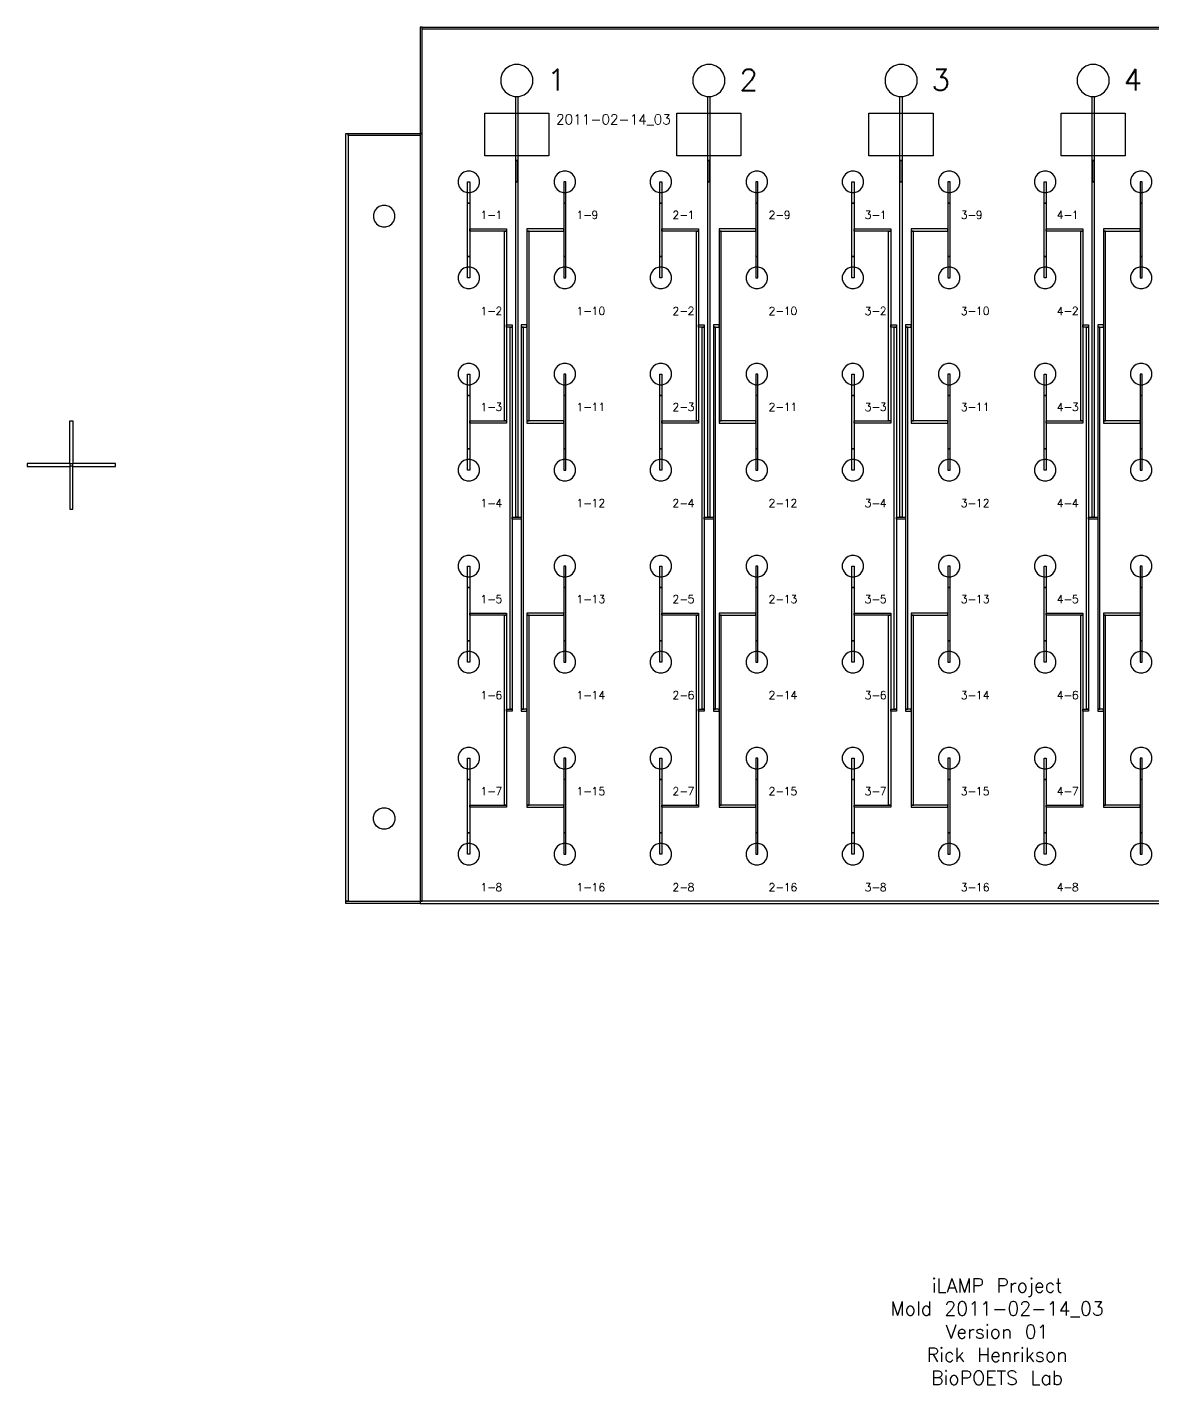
# Model space of a CAD drawing. Extents: x -305705 to -214839, y 144635 to 208244.
# Drawn here: x -305705 to -252976, y 144635 to 208244 of the extents above; entities that cross this region are included whole.
import ezdxf

# ---------------------------------------------------------------- set-up
doc = ezdxf.new("R2010")
doc.units = 13
doc.header["$MEASUREMENT"] = 0
doc.layers.add('100 um', color=5, linetype='Continuous')
doc.layers.add('300 um', color=1, linetype='Continuous')
doc.styles.get("Standard").update_dxf_attribs({"font": 'txt.shx'})

msp = doc.modelspace()

# ---------------------------------------------------------------- linework, layer by layer
at = {"layer": '100 um'}
for points in [[(-287197, 208244), (-287297, 208244), (-287297, 203269), (-287197, 203269)], [(-287197, 208244), (-233347, 208244), (-233347, 208144), (-287197, 208144)], [(-283522, 205626), (-283449, 205400), (-283309, 205207), (-283117, 205068), (-282891, 204994), (-282653, 204994), (-282427, 205068), (-282235, 205207), (-282095, 205400), (-282022, 205626), (-282022, 205863), (-282095, 206089), (-282235, 206281), (-282427, 206421), (-282653, 206494), (-282891, 206494), (-283117, 206421), (-283309, 206281), (-283449, 206089), (-283522, 205863)], [(-274522, 205626), (-274449, 205400), (-274309, 205207), (-274117, 205068), (-273891, 204994), (-273653, 204994), (-273427, 205068), (-273235, 205207), (-273095, 205400), (-273022, 205626), (-273022, 205863), (-273095, 206089), (-273235, 206281), (-273427, 206421), (-273653, 206494), (-273891, 206494), (-274117, 206421), (-274309, 206281), (-274449, 206089), (-274522, 205863)], [(-265522, 205626), (-265449, 205400), (-265309, 205207), (-265117, 205068), (-264891, 204994), (-264653, 204994), (-264427, 205068), (-264235, 205207), (-264095, 205400), (-264022, 205626), (-264022, 205863), (-264095, 206089), (-264235, 206281), (-264427, 206421), (-264653, 206494), (-264891, 206494), (-265117, 206421), (-265309, 206281), (-265449, 206089), (-265522, 205863)], [(-256522, 205626), (-256449, 205400), (-256309, 205207), (-256117, 205068), (-255891, 204994), (-255653, 204994), (-255427, 205068), (-255235, 205207), (-255095, 205400), (-255022, 205626), (-255022, 205863), (-255095, 206089), (-255235, 206281), (-255427, 206421), (-255653, 206494), (-255891, 206494), (-256117, 206421), (-256309, 206281), (-256449, 206089), (-256522, 205863)], [(-282822, 204994), (-282722, 204994), (-282722, 201994), (-282822, 201994)], [(-273822, 204994), (-273722, 204994), (-273722, 201994), (-273822, 201994)], [(-264822, 204994), (-264722, 204994), (-264722, 201994), (-264822, 201994)], [(-255822, 204994), (-255722, 204994), (-255722, 201994), (-255822, 201994)], [(-290672, 167294), (-290772, 167294), (-290772, 203269), (-290672, 203269)], [(-290672, 203269), (-287297, 203269), (-287297, 203169), (-290672, 203169)], [(-287297, 167294), (-287197, 167294), (-287197, 203269), (-287297, 203269)], [(-282822, 201994), (-282722, 201994), (-282722, 200994), (-282822, 200994)], [(-282722, 201994), (-282822, 201994), (-282822, 200994), (-282722, 200994)], [(-273822, 201994), (-273722, 201994), (-273722, 200994), (-273822, 200994)], [(-273722, 201994), (-273822, 201994), (-273822, 200994), (-273722, 200994)], [(-264822, 201994), (-264722, 201994), (-264722, 200994), (-264822, 200994)], [(-264722, 201994), (-264822, 201994), (-264822, 200994), (-264722, 200994)], [(-255822, 201994), (-255722, 201994), (-255722, 200994), (-255822, 200994)], [(-255722, 201994), (-255822, 201994), (-255822, 200994), (-255722, 200994)], [(-285072, 199994), (-285072, 200994), (-284972, 200994), (-284972, 199994)], [(-282822, 200994), (-282722, 200994), (-282722, 185294), (-282822, 185294)], [(-280472, 199994), (-280472, 200994), (-280572, 200994), (-280572, 199994)], [(-276072, 199994), (-276072, 200994), (-275972, 200994), (-275972, 199994)], [(-273822, 200994), (-273722, 200994), (-273722, 185294), (-273822, 185294)], [(-271472, 199994), (-271472, 200994), (-271572, 200994), (-271572, 199994)], [(-267072, 199994), (-267072, 200994), (-266972, 200994), (-266972, 199994)], [(-264822, 200994), (-264722, 200994), (-264722, 185294), (-264822, 185294)], [(-262472, 199994), (-262472, 200994), (-262572, 200994), (-262572, 199994)], [(-258072, 199994), (-258072, 200994), (-257972, 200994), (-257972, 199994)], [(-255822, 200994), (-255722, 200994), (-255722, 185294), (-255822, 185294)], [(-253472, 199994), (-253472, 200994), (-253572, 200994), (-253572, 199994)], [(-285072, 199994), (-284972, 199994), (-284972, 197494), (-285072, 197494)], [(-280472, 199994), (-280572, 199994), (-280572, 197494), (-280472, 197494)], [(-276072, 199994), (-275972, 199994), (-275972, 197494), (-276072, 197494)], [(-271472, 199994), (-271572, 199994), (-271572, 197494), (-271472, 197494)], [(-267072, 199994), (-266972, 199994), (-266972, 197494), (-267072, 197494)], [(-262472, 199994), (-262572, 199994), (-262572, 197494), (-262472, 197494)], [(-258072, 199994), (-257972, 199994), (-257972, 197494), (-258072, 197494)], [(-253472, 199994), (-253572, 199994), (-253572, 197494), (-253472, 197494)], [(-284972, 198794), (-283252, 198794), (-283252, 198694), (-284972, 198694)], [(-283352, 198694), (-283252, 198694), (-283252, 189794), (-283352, 189794)], [(-280572, 198794), (-282292, 198794), (-282292, 198694), (-280572, 198694)], [(-282192, 198694), (-282292, 198694), (-282292, 189794), (-282192, 189794)], [(-275972, 198794), (-274252, 198794), (-274252, 198694), (-275972, 198694)], [(-274352, 198694), (-274252, 198694), (-274252, 189794), (-274352, 189794)], [(-271572, 198794), (-273292, 198794), (-273292, 198694), (-271572, 198694)], [(-273192, 198694), (-273292, 198694), (-273292, 189794), (-273192, 189794)], [(-266972, 198794), (-265252, 198794), (-265252, 198694), (-266972, 198694)], [(-265352, 198694), (-265252, 198694), (-265252, 189794), (-265352, 189794)], [(-262572, 198794), (-264292, 198794), (-264292, 198694), (-262572, 198694)], [(-264192, 198694), (-264292, 198694), (-264292, 189794), (-264192, 189794)], [(-257972, 198794), (-256252, 198794), (-256252, 198694), (-257972, 198694)], [(-256352, 198694), (-256252, 198694), (-256252, 189794), (-256352, 189794)], [(-253572, 198794), (-255292, 198794), (-255292, 198694), (-253572, 198694)], [(-255192, 198694), (-255292, 198694), (-255292, 189794), (-255192, 189794)], [(-284972, 197494), (-284972, 196494), (-285072, 196494), (-285072, 197494)], [(-280572, 197494), (-280572, 196494), (-280472, 196494), (-280472, 197494)], [(-275972, 197494), (-275972, 196494), (-276072, 196494), (-276072, 197494)], [(-271572, 197494), (-271572, 196494), (-271472, 196494), (-271472, 197494)], [(-266972, 197494), (-266972, 196494), (-267072, 196494), (-267072, 197494)], [(-262572, 197494), (-262572, 196494), (-262472, 196494), (-262472, 197494)], [(-257972, 197494), (-257972, 196494), (-258072, 196494), (-258072, 197494)], [(-253572, 197494), (-253572, 196494), (-253472, 196494), (-253472, 197494)], [(-283252, 194294), (-282987, 194294), (-282987, 194194), (-283252, 194194)], [(-283087, 194194), (-282987, 194194), (-282987, 176294), (-283087, 176294)], [(-282292, 194294), (-282557, 194294), (-282557, 194194), (-282292, 194194)], [(-282457, 194194), (-282557, 194194), (-282557, 176294), (-282457, 176294)], [(-274252, 194294), (-273987, 194294), (-273987, 194194), (-274252, 194194)], [(-274087, 194194), (-273987, 194194), (-273987, 176294), (-274087, 176294)], [(-273292, 194294), (-273557, 194294), (-273557, 194194), (-273292, 194194)], [(-273457, 194194), (-273557, 194194), (-273557, 176294), (-273457, 176294)], [(-265252, 194294), (-264987, 194294), (-264987, 194194), (-265252, 194194)], [(-265087, 194194), (-264987, 194194), (-264987, 176294), (-265087, 176294)], [(-264292, 194294), (-264557, 194294), (-264557, 194194), (-264292, 194194)], [(-264457, 194194), (-264557, 194194), (-264557, 176294), (-264457, 176294)], [(-256252, 194294), (-255987, 194294), (-255987, 194194), (-256252, 194194)], [(-256087, 194194), (-255987, 194194), (-255987, 176294), (-256087, 176294)], [(-255292, 194294), (-255557, 194294), (-255557, 194194), (-255292, 194194)], [(-255457, 194194), (-255557, 194194), (-255557, 176294), (-255457, 176294)], [(-285072, 190994), (-285072, 191994), (-284972, 191994), (-284972, 190994)], [(-280472, 190994), (-280472, 191994), (-280572, 191994), (-280572, 190994)], [(-276072, 190994), (-276072, 191994), (-275972, 191994), (-275972, 190994)], [(-271472, 190994), (-271472, 191994), (-271572, 191994), (-271572, 190994)], [(-267072, 190994), (-267072, 191994), (-266972, 191994), (-266972, 190994)], [(-262472, 190994), (-262472, 191994), (-262572, 191994), (-262572, 190994)], [(-258072, 190994), (-258072, 191994), (-257972, 191994), (-257972, 190994)], [(-253472, 190994), (-253472, 191994), (-253572, 191994), (-253572, 190994)], [(-285072, 190994), (-284972, 190994), (-284972, 188494), (-285072, 188494)], [(-280472, 190994), (-280572, 190994), (-280572, 188494), (-280472, 188494)], [(-276072, 190994), (-275972, 190994), (-275972, 188494), (-276072, 188494)], [(-271472, 190994), (-271572, 190994), (-271572, 188494), (-271472, 188494)], [(-267072, 190994), (-266972, 190994), (-266972, 188494), (-267072, 188494)], [(-262472, 190994), (-262572, 190994), (-262572, 188494), (-262472, 188494)], [(-258072, 190994), (-257972, 190994), (-257972, 188494), (-258072, 188494)], [(-253472, 190994), (-253572, 190994), (-253572, 188494), (-253472, 188494)], [(-303705, 189798), (-303565, 189798), (-303565, 187778), (-303705, 187778)], [(-284972, 189794), (-283252, 189794), (-283252, 189694), (-284972, 189694)], [(-280572, 189794), (-282292, 189794), (-282292, 189694), (-280572, 189694)], [(-275972, 189794), (-274252, 189794), (-274252, 189694), (-275972, 189694)], [(-271572, 189794), (-273292, 189794), (-273292, 189694), (-271572, 189694)], [(-266972, 189794), (-265252, 189794), (-265252, 189694), (-266972, 189694)], [(-262572, 189794), (-264292, 189794), (-264292, 189694), (-262572, 189694)], [(-257972, 189794), (-256252, 189794), (-256252, 189694), (-257972, 189694)], [(-253572, 189794), (-255292, 189794), (-255292, 189694), (-253572, 189694)], [(-284972, 188494), (-284972, 187494), (-285072, 187494), (-285072, 188494)], [(-280572, 188494), (-280572, 187494), (-280472, 187494), (-280472, 188494)], [(-275972, 188494), (-275972, 187494), (-276072, 187494), (-276072, 188494)], [(-271572, 188494), (-271572, 187494), (-271472, 187494), (-271472, 188494)], [(-266972, 188494), (-266972, 187494), (-267072, 187494), (-267072, 188494)], [(-262572, 188494), (-262572, 187494), (-262472, 187494), (-262472, 188494)], [(-257972, 188494), (-257972, 187494), (-258072, 187494), (-258072, 188494)], [(-253572, 188494), (-253572, 187494), (-253472, 187494), (-253472, 188494)], [(-303685, 187798), (-305705, 187798), (-305705, 187658), (-303685, 187658)], [(-303705, 185658), (-303565, 185658), (-303565, 187678), (-303705, 187678)], [(-301565, 187798), (-303585, 187798), (-303585, 187658), (-301565, 187658)], [(-282987, 185294), (-282557, 185294), (-282557, 185194), (-282987, 185194)], [(-273987, 185294), (-273557, 185294), (-273557, 185194), (-273987, 185194)], [(-264987, 185294), (-264557, 185294), (-264557, 185194), (-264987, 185194)], [(-255987, 185294), (-255557, 185294), (-255557, 185194), (-255987, 185194)], [(-285072, 181994), (-285072, 182994), (-284972, 182994), (-284972, 181994)], [(-280472, 181994), (-280472, 182994), (-280572, 182994), (-280572, 181994)], [(-276072, 181994), (-276072, 182994), (-275972, 182994), (-275972, 181994)], [(-271472, 181994), (-271472, 182994), (-271572, 182994), (-271572, 181994)], [(-267072, 181994), (-267072, 182994), (-266972, 182994), (-266972, 181994)], [(-262472, 181994), (-262472, 182994), (-262572, 182994), (-262572, 181994)], [(-258072, 181994), (-258072, 182994), (-257972, 182994), (-257972, 181994)], [(-253472, 181994), (-253472, 182994), (-253572, 182994), (-253572, 181994)], [(-285072, 181994), (-284972, 181994), (-284972, 179494), (-285072, 179494)], [(-280472, 181994), (-280572, 181994), (-280572, 179494), (-280472, 179494)], [(-276072, 181994), (-275972, 181994), (-275972, 179494), (-276072, 179494)], [(-271472, 181994), (-271572, 181994), (-271572, 179494), (-271472, 179494)], [(-267072, 181994), (-266972, 181994), (-266972, 179494), (-267072, 179494)], [(-262472, 181994), (-262572, 181994), (-262572, 179494), (-262472, 179494)], [(-258072, 181994), (-257972, 181994), (-257972, 179494), (-258072, 179494)], [(-253472, 181994), (-253572, 181994), (-253572, 179494), (-253472, 179494)], [(-284972, 180794), (-283252, 180794), (-283252, 180694), (-284972, 180694)], [(-283352, 180694), (-283252, 180694), (-283252, 171794), (-283352, 171794)], [(-280572, 180794), (-282292, 180794), (-282292, 180694), (-280572, 180694)], [(-282192, 180694), (-282292, 180694), (-282292, 171794), (-282192, 171794)], [(-275972, 180794), (-274252, 180794), (-274252, 180694), (-275972, 180694)], [(-274352, 180694), (-274252, 180694), (-274252, 171794), (-274352, 171794)], [(-271572, 180794), (-273292, 180794), (-273292, 180694), (-271572, 180694)], [(-273192, 180694), (-273292, 180694), (-273292, 171794), (-273192, 171794)], [(-266972, 180794), (-265252, 180794), (-265252, 180694), (-266972, 180694)], [(-265352, 180694), (-265252, 180694), (-265252, 171794), (-265352, 171794)], [(-262572, 180794), (-264292, 180794), (-264292, 180694), (-262572, 180694)], [(-264192, 180694), (-264292, 180694), (-264292, 171794), (-264192, 171794)], [(-257972, 180794), (-256252, 180794), (-256252, 180694), (-257972, 180694)], [(-256352, 180694), (-256252, 180694), (-256252, 171794), (-256352, 171794)], [(-253572, 180794), (-255292, 180794), (-255292, 180694), (-253572, 180694)], [(-255192, 180694), (-255292, 180694), (-255292, 171794), (-255192, 171794)], [(-284972, 179494), (-284972, 178494), (-285072, 178494), (-285072, 179494)], [(-280572, 179494), (-280572, 178494), (-280472, 178494), (-280472, 179494)], [(-275972, 179494), (-275972, 178494), (-276072, 178494), (-276072, 179494)], [(-271572, 179494), (-271572, 178494), (-271472, 178494), (-271472, 179494)], [(-266972, 179494), (-266972, 178494), (-267072, 178494), (-267072, 179494)], [(-262572, 179494), (-262572, 178494), (-262472, 178494), (-262472, 179494)], [(-257972, 179494), (-257972, 178494), (-258072, 178494), (-258072, 179494)], [(-253572, 179494), (-253572, 178494), (-253472, 178494), (-253472, 179494)], [(-283252, 176294), (-282987, 176294), (-282987, 176194), (-283252, 176194)], [(-282292, 176294), (-282557, 176294), (-282557, 176194), (-282292, 176194)], [(-274252, 176294), (-273987, 176294), (-273987, 176194), (-274252, 176194)], [(-273292, 176294), (-273557, 176294), (-273557, 176194), (-273292, 176194)], [(-265252, 176294), (-264987, 176294), (-264987, 176194), (-265252, 176194)], [(-264292, 176294), (-264557, 176294), (-264557, 176194), (-264292, 176194)], [(-256252, 176294), (-255987, 176294), (-255987, 176194), (-256252, 176194)], [(-255292, 176294), (-255557, 176294), (-255557, 176194), (-255292, 176194)], [(-285072, 172994), (-285072, 173994), (-284972, 173994), (-284972, 172994)], [(-280472, 172994), (-280472, 173994), (-280572, 173994), (-280572, 172994)], [(-276072, 172994), (-276072, 173994), (-275972, 173994), (-275972, 172994)], [(-271472, 172994), (-271472, 173994), (-271572, 173994), (-271572, 172994)], [(-267072, 172994), (-267072, 173994), (-266972, 173994), (-266972, 172994)], [(-262472, 172994), (-262472, 173994), (-262572, 173994), (-262572, 172994)], [(-258072, 172994), (-258072, 173994), (-257972, 173994), (-257972, 172994)], [(-253472, 172994), (-253472, 173994), (-253572, 173994), (-253572, 172994)], [(-285072, 172994), (-284972, 172994), (-284972, 170494), (-285072, 170494)], [(-280472, 172994), (-280572, 172994), (-280572, 170494), (-280472, 170494)], [(-276072, 172994), (-275972, 172994), (-275972, 170494), (-276072, 170494)], [(-271472, 172994), (-271572, 172994), (-271572, 170494), (-271472, 170494)], [(-267072, 172994), (-266972, 172994), (-266972, 170494), (-267072, 170494)], [(-262472, 172994), (-262572, 172994), (-262572, 170494), (-262472, 170494)], [(-258072, 172994), (-257972, 172994), (-257972, 170494), (-258072, 170494)], [(-253472, 172994), (-253572, 172994), (-253572, 170494), (-253472, 170494)], [(-284972, 171794), (-283252, 171794), (-283252, 171694), (-284972, 171694)], [(-280572, 171794), (-282292, 171794), (-282292, 171694), (-280572, 171694)], [(-275972, 171794), (-274252, 171794), (-274252, 171694), (-275972, 171694)], [(-271572, 171794), (-273292, 171794), (-273292, 171694), (-271572, 171694)], [(-266972, 171794), (-265252, 171794), (-265252, 171694), (-266972, 171694)], [(-262572, 171794), (-264292, 171794), (-264292, 171694), (-262572, 171694)], [(-257972, 171794), (-256252, 171794), (-256252, 171694), (-257972, 171694)], [(-253572, 171794), (-255292, 171794), (-255292, 171694), (-253572, 171694)], [(-284972, 170494), (-284972, 169494), (-285072, 169494), (-285072, 170494)], [(-280572, 170494), (-280572, 169494), (-280472, 169494), (-280472, 170494)], [(-275972, 170494), (-275972, 169494), (-276072, 169494), (-276072, 170494)], [(-271572, 170494), (-271572, 169494), (-271472, 169494), (-271472, 170494)], [(-266972, 170494), (-266972, 169494), (-267072, 169494), (-267072, 170494)], [(-262572, 170494), (-262572, 169494), (-262472, 169494), (-262472, 170494)], [(-257972, 170494), (-257972, 169494), (-258072, 169494), (-258072, 170494)], [(-253572, 170494), (-253572, 169494), (-253472, 169494), (-253472, 170494)], [(-290772, 167294), (-287297, 167294), (-287297, 167194), (-290772, 167194)], [(-287297, 167194), (-233247, 167194), (-233247, 167294), (-287297, 167294)]]:
    msp.add_lwpolyline(points, close=True, dxfattribs=at)
at = {"layer": '300 um'}
for points in [[(-284272, 204219), (-281272, 204219), (-281272, 202219), (-284272, 202219)], [(-275272, 204219), (-272272, 204219), (-272272, 202219), (-275272, 202219)], [(-266272, 204219), (-263272, 204219), (-263272, 202219), (-266272, 202219)], [(-257272, 204219), (-254272, 204219), (-254272, 202219), (-257272, 202219)], [(-285101, 201494), (-285252, 201445), (-285380, 201352), (-285473, 201224), (-285522, 201074), (-285522, 200915), (-285473, 200765), (-285380, 200636), (-285252, 200543), (-285101, 200494), (-284943, 200494), (-284792, 200543), (-284664, 200636), (-284571, 200765), (-284522, 200915), (-284522, 201074), (-284571, 201224), (-284664, 201352), (-284792, 201445), (-284943, 201494)], [(-280601, 201494), (-280752, 201445), (-280880, 201352), (-280973, 201224), (-281022, 201074), (-281022, 200915), (-280973, 200765), (-280880, 200636), (-280752, 200543), (-280601, 200494), (-280443, 200494), (-280292, 200543), (-280164, 200636), (-280071, 200765), (-280022, 200915), (-280022, 201074), (-280071, 201224), (-280164, 201352), (-280292, 201445), (-280443, 201494)], [(-276101, 201494), (-276252, 201445), (-276380, 201352), (-276473, 201224), (-276522, 201074), (-276522, 200915), (-276473, 200765), (-276380, 200636), (-276252, 200543), (-276101, 200494), (-275943, 200494), (-275792, 200543), (-275664, 200636), (-275571, 200765), (-275522, 200915), (-275522, 201074), (-275571, 201224), (-275664, 201352), (-275792, 201445), (-275943, 201494)], [(-271601, 201494), (-271752, 201445), (-271880, 201352), (-271973, 201224), (-272022, 201074), (-272022, 200915), (-271973, 200765), (-271880, 200636), (-271752, 200543), (-271601, 200494), (-271443, 200494), (-271292, 200543), (-271164, 200636), (-271071, 200765), (-271022, 200915), (-271022, 201074), (-271071, 201224), (-271164, 201352), (-271292, 201445), (-271443, 201494)], [(-267101, 201494), (-267252, 201445), (-267380, 201352), (-267473, 201224), (-267522, 201074), (-267522, 200915), (-267473, 200765), (-267380, 200636), (-267252, 200543), (-267101, 200494), (-266943, 200494), (-266792, 200543), (-266664, 200636), (-266571, 200765), (-266522, 200915), (-266522, 201074), (-266571, 201224), (-266664, 201352), (-266792, 201445), (-266943, 201494)], [(-262601, 201494), (-262752, 201445), (-262880, 201352), (-262973, 201224), (-263022, 201074), (-263022, 200915), (-262973, 200765), (-262880, 200636), (-262752, 200543), (-262601, 200494), (-262443, 200494), (-262292, 200543), (-262164, 200636), (-262071, 200765), (-262022, 200915), (-262022, 201074), (-262071, 201224), (-262164, 201352), (-262292, 201445), (-262443, 201494)], [(-258101, 201494), (-258252, 201445), (-258380, 201352), (-258473, 201224), (-258522, 201074), (-258522, 200915), (-258473, 200765), (-258380, 200636), (-258252, 200543), (-258101, 200494), (-257943, 200494), (-257792, 200543), (-257664, 200636), (-257571, 200765), (-257522, 200915), (-257522, 201074), (-257571, 201224), (-257664, 201352), (-257792, 201445), (-257943, 201494)], [(-253601, 201494), (-253752, 201445), (-253880, 201352), (-253973, 201224), (-254022, 201074), (-254022, 200915), (-253973, 200765), (-253880, 200636), (-253752, 200543), (-253601, 200494), (-253443, 200494), (-253292, 200543), (-253164, 200636), (-253071, 200765), (-253022, 200915), (-253022, 201074), (-253071, 201224), (-253164, 201352), (-253292, 201445), (-253443, 201494)], [(-288905, 198890), (-288755, 198939), (-288627, 199032), (-288533, 199160), (-288485, 199311), (-288485, 199469), (-288533, 199620), (-288627, 199748), (-288755, 199841), (-288905, 199890), (-289064, 199890), (-289214, 199841), (-289342, 199748), (-289436, 199620), (-289485, 199469), (-289485, 199311), (-289436, 199160), (-289342, 199032), (-289214, 198939), (-289064, 198890)], [(-285101, 196994), (-285252, 196945), (-285380, 196852), (-285473, 196724), (-285522, 196574), (-285522, 196415), (-285473, 196265), (-285380, 196136), (-285252, 196043), (-285101, 195994), (-284943, 195994), (-284792, 196043), (-284664, 196136), (-284571, 196265), (-284522, 196415), (-284522, 196574), (-284571, 196724), (-284664, 196852), (-284792, 196945), (-284943, 196994)], [(-280601, 196994), (-280752, 196945), (-280880, 196852), (-280973, 196724), (-281022, 196574), (-281022, 196415), (-280973, 196265), (-280880, 196136), (-280752, 196043), (-280601, 195994), (-280443, 195994), (-280292, 196043), (-280164, 196136), (-280071, 196265), (-280022, 196415), (-280022, 196574), (-280071, 196724), (-280164, 196852), (-280292, 196945), (-280443, 196994)], [(-276101, 196994), (-276252, 196945), (-276380, 196852), (-276473, 196724), (-276522, 196574), (-276522, 196415), (-276473, 196265), (-276380, 196136), (-276252, 196043), (-276101, 195994), (-275943, 195994), (-275792, 196043), (-275664, 196136), (-275571, 196265), (-275522, 196415), (-275522, 196574), (-275571, 196724), (-275664, 196852), (-275792, 196945), (-275943, 196994)], [(-271601, 196994), (-271752, 196945), (-271880, 196852), (-271973, 196724), (-272022, 196574), (-272022, 196415), (-271973, 196265), (-271880, 196136), (-271752, 196043), (-271601, 195994), (-271443, 195994), (-271292, 196043), (-271164, 196136), (-271071, 196265), (-271022, 196415), (-271022, 196574), (-271071, 196724), (-271164, 196852), (-271292, 196945), (-271443, 196994)], [(-267101, 196994), (-267252, 196945), (-267380, 196852), (-267473, 196724), (-267522, 196574), (-267522, 196415), (-267473, 196265), (-267380, 196136), (-267252, 196043), (-267101, 195994), (-266943, 195994), (-266792, 196043), (-266664, 196136), (-266571, 196265), (-266522, 196415), (-266522, 196574), (-266571, 196724), (-266664, 196852), (-266792, 196945), (-266943, 196994)], [(-262601, 196994), (-262752, 196945), (-262880, 196852), (-262973, 196724), (-263022, 196574), (-263022, 196415), (-262973, 196265), (-262880, 196136), (-262752, 196043), (-262601, 195994), (-262443, 195994), (-262292, 196043), (-262164, 196136), (-262071, 196265), (-262022, 196415), (-262022, 196574), (-262071, 196724), (-262164, 196852), (-262292, 196945), (-262443, 196994)], [(-258101, 196994), (-258252, 196945), (-258380, 196852), (-258473, 196724), (-258522, 196574), (-258522, 196415), (-258473, 196265), (-258380, 196136), (-258252, 196043), (-258101, 195994), (-257943, 195994), (-257792, 196043), (-257664, 196136), (-257571, 196265), (-257522, 196415), (-257522, 196574), (-257571, 196724), (-257664, 196852), (-257792, 196945), (-257943, 196994)], [(-253601, 196994), (-253752, 196945), (-253880, 196852), (-253973, 196724), (-254022, 196574), (-254022, 196415), (-253973, 196265), (-253880, 196136), (-253752, 196043), (-253601, 195994), (-253443, 195994), (-253292, 196043), (-253164, 196136), (-253071, 196265), (-253022, 196415), (-253022, 196574), (-253071, 196724), (-253164, 196852), (-253292, 196945), (-253443, 196994)], [(-285101, 192494), (-285252, 192445), (-285380, 192352), (-285473, 192224), (-285522, 192074), (-285522, 191915), (-285473, 191765), (-285380, 191636), (-285252, 191543), (-285101, 191494), (-284943, 191494), (-284792, 191543), (-284664, 191636), (-284571, 191765), (-284522, 191915), (-284522, 192074), (-284571, 192224), (-284664, 192352), (-284792, 192445), (-284943, 192494)], [(-280601, 192494), (-280752, 192445), (-280880, 192352), (-280973, 192224), (-281022, 192074), (-281022, 191915), (-280973, 191765), (-280880, 191636), (-280752, 191543), (-280601, 191494), (-280443, 191494), (-280292, 191543), (-280164, 191636), (-280071, 191765), (-280022, 191915), (-280022, 192074), (-280071, 192224), (-280164, 192352), (-280292, 192445), (-280443, 192494)], [(-276101, 192494), (-276252, 192445), (-276380, 192352), (-276473, 192224), (-276522, 192074), (-276522, 191915), (-276473, 191765), (-276380, 191636), (-276252, 191543), (-276101, 191494), (-275943, 191494), (-275792, 191543), (-275664, 191636), (-275571, 191765), (-275522, 191915), (-275522, 192074), (-275571, 192224), (-275664, 192352), (-275792, 192445), (-275943, 192494)], [(-271601, 192494), (-271752, 192445), (-271880, 192352), (-271973, 192224), (-272022, 192074), (-272022, 191915), (-271973, 191765), (-271880, 191636), (-271752, 191543), (-271601, 191494), (-271443, 191494), (-271292, 191543), (-271164, 191636), (-271071, 191765), (-271022, 191915), (-271022, 192074), (-271071, 192224), (-271164, 192352), (-271292, 192445), (-271443, 192494)], [(-267101, 192494), (-267252, 192445), (-267380, 192352), (-267473, 192224), (-267522, 192074), (-267522, 191915), (-267473, 191765), (-267380, 191636), (-267252, 191543), (-267101, 191494), (-266943, 191494), (-266792, 191543), (-266664, 191636), (-266571, 191765), (-266522, 191915), (-266522, 192074), (-266571, 192224), (-266664, 192352), (-266792, 192445), (-266943, 192494)], [(-262601, 192494), (-262752, 192445), (-262880, 192352), (-262973, 192224), (-263022, 192074), (-263022, 191915), (-262973, 191765), (-262880, 191636), (-262752, 191543), (-262601, 191494), (-262443, 191494), (-262292, 191543), (-262164, 191636), (-262071, 191765), (-262022, 191915), (-262022, 192074), (-262071, 192224), (-262164, 192352), (-262292, 192445), (-262443, 192494)], [(-258101, 192494), (-258252, 192445), (-258380, 192352), (-258473, 192224), (-258522, 192074), (-258522, 191915), (-258473, 191765), (-258380, 191636), (-258252, 191543), (-258101, 191494), (-257943, 191494), (-257792, 191543), (-257664, 191636), (-257571, 191765), (-257522, 191915), (-257522, 192074), (-257571, 192224), (-257664, 192352), (-257792, 192445), (-257943, 192494)], [(-253601, 192494), (-253752, 192445), (-253880, 192352), (-253973, 192224), (-254022, 192074), (-254022, 191915), (-253973, 191765), (-253880, 191636), (-253752, 191543), (-253601, 191494), (-253443, 191494), (-253292, 191543), (-253164, 191636), (-253071, 191765), (-253022, 191915), (-253022, 192074), (-253071, 192224), (-253164, 192352), (-253292, 192445), (-253443, 192494)], [(-285101, 187994), (-285252, 187945), (-285380, 187852), (-285473, 187724), (-285522, 187574), (-285522, 187415), (-285473, 187265), (-285380, 187136), (-285252, 187043), (-285101, 186994), (-284943, 186994), (-284792, 187043), (-284664, 187136), (-284571, 187265), (-284522, 187415), (-284522, 187574), (-284571, 187724), (-284664, 187852), (-284792, 187945), (-284943, 187994)], [(-280601, 187994), (-280752, 187945), (-280880, 187852), (-280973, 187724), (-281022, 187574), (-281022, 187415), (-280973, 187265), (-280880, 187136), (-280752, 187043), (-280601, 186994), (-280443, 186994), (-280292, 187043), (-280164, 187136), (-280071, 187265), (-280022, 187415), (-280022, 187574), (-280071, 187724), (-280164, 187852), (-280292, 187945), (-280443, 187994)], [(-276101, 187994), (-276252, 187945), (-276380, 187852), (-276473, 187724), (-276522, 187574), (-276522, 187415), (-276473, 187265), (-276380, 187136), (-276252, 187043), (-276101, 186994), (-275943, 186994), (-275792, 187043), (-275664, 187136), (-275571, 187265), (-275522, 187415), (-275522, 187574), (-275571, 187724), (-275664, 187852), (-275792, 187945), (-275943, 187994)], [(-271601, 187994), (-271752, 187945), (-271880, 187852), (-271973, 187724), (-272022, 187574), (-272022, 187415), (-271973, 187265), (-271880, 187136), (-271752, 187043), (-271601, 186994), (-271443, 186994), (-271292, 187043), (-271164, 187136), (-271071, 187265), (-271022, 187415), (-271022, 187574), (-271071, 187724), (-271164, 187852), (-271292, 187945), (-271443, 187994)], [(-267101, 187994), (-267252, 187945), (-267380, 187852), (-267473, 187724), (-267522, 187574), (-267522, 187415), (-267473, 187265), (-267380, 187136), (-267252, 187043), (-267101, 186994), (-266943, 186994), (-266792, 187043), (-266664, 187136), (-266571, 187265), (-266522, 187415), (-266522, 187574), (-266571, 187724), (-266664, 187852), (-266792, 187945), (-266943, 187994)], [(-262601, 187994), (-262752, 187945), (-262880, 187852), (-262973, 187724), (-263022, 187574), (-263022, 187415), (-262973, 187265), (-262880, 187136), (-262752, 187043), (-262601, 186994), (-262443, 186994), (-262292, 187043), (-262164, 187136), (-262071, 187265), (-262022, 187415), (-262022, 187574), (-262071, 187724), (-262164, 187852), (-262292, 187945), (-262443, 187994)], [(-258101, 187994), (-258252, 187945), (-258380, 187852), (-258473, 187724), (-258522, 187574), (-258522, 187415), (-258473, 187265), (-258380, 187136), (-258252, 187043), (-258101, 186994), (-257943, 186994), (-257792, 187043), (-257664, 187136), (-257571, 187265), (-257522, 187415), (-257522, 187574), (-257571, 187724), (-257664, 187852), (-257792, 187945), (-257943, 187994)], [(-253601, 187994), (-253752, 187945), (-253880, 187852), (-253973, 187724), (-254022, 187574), (-254022, 187415), (-253973, 187265), (-253880, 187136), (-253752, 187043), (-253601, 186994), (-253443, 186994), (-253292, 187043), (-253164, 187136), (-253071, 187265), (-253022, 187415), (-253022, 187574), (-253071, 187724), (-253164, 187852), (-253292, 187945), (-253443, 187994)], [(-285101, 183494), (-285252, 183445), (-285380, 183352), (-285473, 183224), (-285522, 183074), (-285522, 182915), (-285473, 182765), (-285380, 182636), (-285252, 182543), (-285101, 182494), (-284943, 182494), (-284792, 182543), (-284664, 182636), (-284571, 182765), (-284522, 182915), (-284522, 183074), (-284571, 183224), (-284664, 183352), (-284792, 183445), (-284943, 183494)], [(-280601, 183494), (-280752, 183445), (-280880, 183352), (-280973, 183224), (-281022, 183074), (-281022, 182915), (-280973, 182765), (-280880, 182636), (-280752, 182543), (-280601, 182494), (-280443, 182494), (-280292, 182543), (-280164, 182636), (-280071, 182765), (-280022, 182915), (-280022, 183074), (-280071, 183224), (-280164, 183352), (-280292, 183445), (-280443, 183494)], [(-276101, 183494), (-276252, 183445), (-276380, 183352), (-276473, 183224), (-276522, 183074), (-276522, 182915), (-276473, 182765), (-276380, 182636), (-276252, 182543), (-276101, 182494), (-275943, 182494), (-275792, 182543), (-275664, 182636), (-275571, 182765), (-275522, 182915), (-275522, 183074), (-275571, 183224), (-275664, 183352), (-275792, 183445), (-275943, 183494)], [(-271601, 183494), (-271752, 183445), (-271880, 183352), (-271973, 183224), (-272022, 183074), (-272022, 182915), (-271973, 182765), (-271880, 182636), (-271752, 182543), (-271601, 182494), (-271443, 182494), (-271292, 182543), (-271164, 182636), (-271071, 182765), (-271022, 182915), (-271022, 183074), (-271071, 183224), (-271164, 183352), (-271292, 183445), (-271443, 183494)], [(-267101, 183494), (-267252, 183445), (-267380, 183352), (-267473, 183224), (-267522, 183074), (-267522, 182915), (-267473, 182765), (-267380, 182636), (-267252, 182543), (-267101, 182494), (-266943, 182494), (-266792, 182543), (-266664, 182636), (-266571, 182765), (-266522, 182915), (-266522, 183074), (-266571, 183224), (-266664, 183352), (-266792, 183445), (-266943, 183494)], [(-262601, 183494), (-262752, 183445), (-262880, 183352), (-262973, 183224), (-263022, 183074), (-263022, 182915), (-262973, 182765), (-262880, 182636), (-262752, 182543), (-262601, 182494), (-262443, 182494), (-262292, 182543), (-262164, 182636), (-262071, 182765), (-262022, 182915), (-262022, 183074), (-262071, 183224), (-262164, 183352), (-262292, 183445), (-262443, 183494)], [(-258101, 183494), (-258252, 183445), (-258380, 183352), (-258473, 183224), (-258522, 183074), (-258522, 182915), (-258473, 182765), (-258380, 182636), (-258252, 182543), (-258101, 182494), (-257943, 182494), (-257792, 182543), (-257664, 182636), (-257571, 182765), (-257522, 182915), (-257522, 183074), (-257571, 183224), (-257664, 183352), (-257792, 183445), (-257943, 183494)], [(-253601, 183494), (-253752, 183445), (-253880, 183352), (-253973, 183224), (-254022, 183074), (-254022, 182915), (-253973, 182765), (-253880, 182636), (-253752, 182543), (-253601, 182494), (-253443, 182494), (-253292, 182543), (-253164, 182636), (-253071, 182765), (-253022, 182915), (-253022, 183074), (-253071, 183224), (-253164, 183352), (-253292, 183445), (-253443, 183494)], [(-285101, 178994), (-285252, 178945), (-285380, 178852), (-285473, 178724), (-285522, 178574), (-285522, 178415), (-285473, 178265), (-285380, 178136), (-285252, 178043), (-285101, 177994), (-284943, 177994), (-284792, 178043), (-284664, 178136), (-284571, 178265), (-284522, 178415), (-284522, 178574), (-284571, 178724), (-284664, 178852), (-284792, 178945), (-284943, 178994)], [(-280601, 178994), (-280752, 178945), (-280880, 178852), (-280973, 178724), (-281022, 178574), (-281022, 178415), (-280973, 178265), (-280880, 178136), (-280752, 178043), (-280601, 177994), (-280443, 177994), (-280292, 178043), (-280164, 178136), (-280071, 178265), (-280022, 178415), (-280022, 178574), (-280071, 178724), (-280164, 178852), (-280292, 178945), (-280443, 178994)], [(-276101, 178994), (-276252, 178945), (-276380, 178852), (-276473, 178724), (-276522, 178574), (-276522, 178415), (-276473, 178265), (-276380, 178136), (-276252, 178043), (-276101, 177994), (-275943, 177994), (-275792, 178043), (-275664, 178136), (-275571, 178265), (-275522, 178415), (-275522, 178574), (-275571, 178724), (-275664, 178852), (-275792, 178945), (-275943, 178994)], [(-271601, 178994), (-271752, 178945), (-271880, 178852), (-271973, 178724), (-272022, 178574), (-272022, 178415), (-271973, 178265), (-271880, 178136), (-271752, 178043), (-271601, 177994), (-271443, 177994), (-271292, 178043), (-271164, 178136), (-271071, 178265), (-271022, 178415), (-271022, 178574), (-271071, 178724), (-271164, 178852), (-271292, 178945), (-271443, 178994)], [(-267101, 178994), (-267252, 178945), (-267380, 178852), (-267473, 178724), (-267522, 178574), (-267522, 178415), (-267473, 178265), (-267380, 178136), (-267252, 178043), (-267101, 177994), (-266943, 177994), (-266792, 178043), (-266664, 178136), (-266571, 178265), (-266522, 178415), (-266522, 178574), (-266571, 178724), (-266664, 178852), (-266792, 178945), (-266943, 178994)], [(-262601, 178994), (-262752, 178945), (-262880, 178852), (-262973, 178724), (-263022, 178574), (-263022, 178415), (-262973, 178265), (-262880, 178136), (-262752, 178043), (-262601, 177994), (-262443, 177994), (-262292, 178043), (-262164, 178136), (-262071, 178265), (-262022, 178415), (-262022, 178574), (-262071, 178724), (-262164, 178852), (-262292, 178945), (-262443, 178994)], [(-258101, 178994), (-258252, 178945), (-258380, 178852), (-258473, 178724), (-258522, 178574), (-258522, 178415), (-258473, 178265), (-258380, 178136), (-258252, 178043), (-258101, 177994), (-257943, 177994), (-257792, 178043), (-257664, 178136), (-257571, 178265), (-257522, 178415), (-257522, 178574), (-257571, 178724), (-257664, 178852), (-257792, 178945), (-257943, 178994)], [(-253601, 178994), (-253752, 178945), (-253880, 178852), (-253973, 178724), (-254022, 178574), (-254022, 178415), (-253973, 178265), (-253880, 178136), (-253752, 178043), (-253601, 177994), (-253443, 177994), (-253292, 178043), (-253164, 178136), (-253071, 178265), (-253022, 178415), (-253022, 178574), (-253071, 178724), (-253164, 178852), (-253292, 178945), (-253443, 178994)], [(-285101, 174494), (-285252, 174445), (-285380, 174352), (-285473, 174224), (-285522, 174074), (-285522, 173915), (-285473, 173765), (-285380, 173636), (-285252, 173543), (-285101, 173494), (-284943, 173494), (-284792, 173543), (-284664, 173636), (-284571, 173765), (-284522, 173915), (-284522, 174074), (-284571, 174224), (-284664, 174352), (-284792, 174445), (-284943, 174494)], [(-280601, 174494), (-280752, 174445), (-280880, 174352), (-280973, 174224), (-281022, 174074), (-281022, 173915), (-280973, 173765), (-280880, 173636), (-280752, 173543), (-280601, 173494), (-280443, 173494), (-280292, 173543), (-280164, 173636), (-280071, 173765), (-280022, 173915), (-280022, 174074), (-280071, 174224), (-280164, 174352), (-280292, 174445), (-280443, 174494)], [(-276101, 174494), (-276252, 174445), (-276380, 174352), (-276473, 174224), (-276522, 174074), (-276522, 173915), (-276473, 173765), (-276380, 173636), (-276252, 173543), (-276101, 173494), (-275943, 173494), (-275792, 173543), (-275664, 173636), (-275571, 173765), (-275522, 173915), (-275522, 174074), (-275571, 174224), (-275664, 174352), (-275792, 174445), (-275943, 174494)], [(-271601, 174494), (-271752, 174445), (-271880, 174352), (-271973, 174224), (-272022, 174074), (-272022, 173915), (-271973, 173765), (-271880, 173636), (-271752, 173543), (-271601, 173494), (-271443, 173494), (-271292, 173543), (-271164, 173636), (-271071, 173765), (-271022, 173915), (-271022, 174074), (-271071, 174224), (-271164, 174352), (-271292, 174445), (-271443, 174494)], [(-267101, 174494), (-267252, 174445), (-267380, 174352), (-267473, 174224), (-267522, 174074), (-267522, 173915), (-267473, 173765), (-267380, 173636), (-267252, 173543), (-267101, 173494), (-266943, 173494), (-266792, 173543), (-266664, 173636), (-266571, 173765), (-266522, 173915), (-266522, 174074), (-266571, 174224), (-266664, 174352), (-266792, 174445), (-266943, 174494)], [(-262601, 174494), (-262752, 174445), (-262880, 174352), (-262973, 174224), (-263022, 174074), (-263022, 173915), (-262973, 173765), (-262880, 173636), (-262752, 173543), (-262601, 173494), (-262443, 173494), (-262292, 173543), (-262164, 173636), (-262071, 173765), (-262022, 173915), (-262022, 174074), (-262071, 174224), (-262164, 174352), (-262292, 174445), (-262443, 174494)], [(-258101, 174494), (-258252, 174445), (-258380, 174352), (-258473, 174224), (-258522, 174074), (-258522, 173915), (-258473, 173765), (-258380, 173636), (-258252, 173543), (-258101, 173494), (-257943, 173494), (-257792, 173543), (-257664, 173636), (-257571, 173765), (-257522, 173915), (-257522, 174074), (-257571, 174224), (-257664, 174352), (-257792, 174445), (-257943, 174494)], [(-253601, 174494), (-253752, 174445), (-253880, 174352), (-253973, 174224), (-254022, 174074), (-254022, 173915), (-253973, 173765), (-253880, 173636), (-253752, 173543), (-253601, 173494), (-253443, 173494), (-253292, 173543), (-253164, 173636), (-253071, 173765), (-253022, 173915), (-253022, 174074), (-253071, 174224), (-253164, 174352), (-253292, 174445), (-253443, 174494)], [(-288905, 171674), (-288755, 171625), (-288627, 171532), (-288533, 171404), (-288485, 171253), (-288485, 171095), (-288533, 170944), (-288627, 170816), (-288755, 170723), (-288905, 170674), (-289064, 170674), (-289214, 170723), (-289342, 170816), (-289436, 170944), (-289485, 171095), (-289485, 171253), (-289436, 171404), (-289342, 171532), (-289214, 171625), (-289064, 171674)], [(-285101, 169994), (-285252, 169945), (-285380, 169852), (-285473, 169724), (-285522, 169574), (-285522, 169415), (-285473, 169265), (-285380, 169136), (-285252, 169043), (-285101, 168994), (-284943, 168994), (-284792, 169043), (-284664, 169136), (-284571, 169265), (-284522, 169415), (-284522, 169574), (-284571, 169724), (-284664, 169852), (-284792, 169945), (-284943, 169994)], [(-280601, 169994), (-280752, 169945), (-280880, 169852), (-280973, 169724), (-281022, 169574), (-281022, 169415), (-280973, 169265), (-280880, 169136), (-280752, 169043), (-280601, 168994), (-280443, 168994), (-280292, 169043), (-280164, 169136), (-280071, 169265), (-280022, 169415), (-280022, 169574), (-280071, 169724), (-280164, 169852), (-280292, 169945), (-280443, 169994)], [(-276101, 169994), (-276252, 169945), (-276380, 169852), (-276473, 169724), (-276522, 169574), (-276522, 169415), (-276473, 169265), (-276380, 169136), (-276252, 169043), (-276101, 168994), (-275943, 168994), (-275792, 169043), (-275664, 169136), (-275571, 169265), (-275522, 169415), (-275522, 169574), (-275571, 169724), (-275664, 169852), (-275792, 169945), (-275943, 169994)], [(-271601, 169994), (-271752, 169945), (-271880, 169852), (-271973, 169724), (-272022, 169574), (-272022, 169415), (-271973, 169265), (-271880, 169136), (-271752, 169043), (-271601, 168994), (-271443, 168994), (-271292, 169043), (-271164, 169136), (-271071, 169265), (-271022, 169415), (-271022, 169574), (-271071, 169724), (-271164, 169852), (-271292, 169945), (-271443, 169994)], [(-267101, 169994), (-267252, 169945), (-267380, 169852), (-267473, 169724), (-267522, 169574), (-267522, 169415), (-267473, 169265), (-267380, 169136), (-267252, 169043), (-267101, 168994), (-266943, 168994), (-266792, 169043), (-266664, 169136), (-266571, 169265), (-266522, 169415), (-266522, 169574), (-266571, 169724), (-266664, 169852), (-266792, 169945), (-266943, 169994)], [(-262601, 169994), (-262752, 169945), (-262880, 169852), (-262973, 169724), (-263022, 169574), (-263022, 169415), (-262973, 169265), (-262880, 169136), (-262752, 169043), (-262601, 168994), (-262443, 168994), (-262292, 169043), (-262164, 169136), (-262071, 169265), (-262022, 169415), (-262022, 169574), (-262071, 169724), (-262164, 169852), (-262292, 169945), (-262443, 169994)], [(-258101, 169994), (-258252, 169945), (-258380, 169852), (-258473, 169724), (-258522, 169574), (-258522, 169415), (-258473, 169265), (-258380, 169136), (-258252, 169043), (-258101, 168994), (-257943, 168994), (-257792, 169043), (-257664, 169136), (-257571, 169265), (-257522, 169415), (-257522, 169574), (-257571, 169724), (-257664, 169852), (-257792, 169945), (-257943, 169994)], [(-253601, 169994), (-253752, 169945), (-253880, 169852), (-253973, 169724), (-254022, 169574), (-254022, 169415), (-253973, 169265), (-253880, 169136), (-253752, 169043), (-253601, 168994), (-253443, 168994), (-253292, 169043), (-253164, 169136), (-253071, 169265), (-253022, 169415), (-253022, 169574), (-253071, 169724), (-253164, 169852), (-253292, 169945), (-253443, 169994)]]:
    msp.add_lwpolyline(points, close=True, dxfattribs=at)

# ---------------------------------------------------------------- texts
at = {"layer": '100 um'}
for s, insert, char_height, width, attachment_point in [('1', (-280910, 206282), 1000, 1347.53, 2), ('2', (-271910, 206282), 1000, 1347.53, 2), ('3', (-262910, 206282), 1000, 1347.53, 2), ('4', (-253910, 206282), 1000, 1347.53, 2), ('2011-02-14_03', (-278243, 204158), 468, 7613.45, 2), ('1-', (-284478, 199633), 375, 362.82, 1), ('1', (-283770, 199636), 375, 362.82, 1), ('1-', (-279978, 199633), 375, 362.82, 1), ('9', (-279270, 199636), 375, 362.82, 1), ('2-', (-275478, 199633), 375, 362.82, 1), ('1', (-274770, 199636), 375, 362.82, 1), ('2-', (-270978, 199633), 375, 362.82, 1), ('9', (-270270, 199636), 375, 362.82, 1), ('3-', (-266478, 199633), 375, 362.82, 1), ('1', (-265770, 199636), 375, 362.82, 1), ('3-', (-261978, 199633), 375, 362.82, 1), ('9', (-261270, 199636), 375, 362.82, 1), ('4-', (-257478, 199633), 375, 362.82, 1), ('1', (-256770, 199636), 375, 362.82, 1), ('1-', (-284478, 195133), 375, 362.82, 1), ('2', (-283770, 195136), 375, 362.82, 1), ('1-', (-279978, 195133), 375, 362.82, 1), ('10', (-279270, 195136), 375, 362.82, 1), ('2-', (-275478, 195133), 375, 362.82, 1), ('2', (-274770, 195136), 375, 362.82, 1), ('2-', (-270978, 195133), 375, 362.82, 1), ('10', (-270270, 195136), 375, 362.82, 1), ('3-', (-266478, 195133), 375, 362.82, 1), ('2', (-265770, 195136), 375, 362.82, 1), ('3-', (-261978, 195133), 375, 362.82, 1), ('10', (-261270, 195136), 375, 362.82, 1), ('4-', (-257478, 195133), 375, 362.82, 1), ('2', (-256770, 195136), 375, 362.82, 1), ('1-', (-284478, 190633), 375, 362.82, 1), ('3', (-283770, 190636), 375, 362.82, 1), ('1-', (-279978, 190633), 375, 362.82, 1), ('11', (-279270, 190636), 375, 362.82, 1), ('2-', (-275478, 190633), 375, 362.82, 1), ('3', (-274770, 190636), 375, 362.82, 1), ('2-', (-270978, 190633), 375, 362.82, 1), ('11', (-270270, 190636), 375, 362.82, 1), ('3-', (-266478, 190633), 375, 362.82, 1), ('3', (-265770, 190636), 375, 362.82, 1), ('3-', (-261978, 190633), 375, 362.82, 1), ('11', (-261270, 190636), 375, 362.82, 1), ('4-', (-257478, 190633), 375, 362.82, 1), ('3', (-256770, 190636), 375, 362.82, 1), ('1-', (-284478, 186133), 375, 362.82, 1), ('4', (-283770, 186136), 375, 362.82, 1), ('1-', (-279978, 186133), 375, 362.82, 1), ('12', (-279270, 186136), 375, 362.82, 1), ('2-', (-275478, 186133), 375, 362.82, 1), ('4', (-274770, 186136), 375, 362.82, 1), ('2-', (-270978, 186133), 375, 362.82, 1), ('12', (-270270, 186136), 375, 362.82, 1), ('3-', (-266478, 186133), 375, 362.82, 1), ('4', (-265770, 186136), 375, 362.82, 1), ('3-', (-261978, 186133), 375, 362.82, 1), ('12', (-261270, 186136), 375, 362.82, 1), ('4-', (-257478, 186133), 375, 362.82, 1), ('4', (-256770, 186136), 375, 362.82, 1), ('1-', (-284478, 181633), 375, 362.82, 1), ('5', (-283770, 181636), 375, 362.82, 1), ('1-', (-279978, 181633), 375, 362.82, 1), ('13', (-279270, 181636), 375, 362.82, 1), ('2-', (-275478, 181633), 375, 362.82, 1), ('5', (-274770, 181636), 375, 362.82, 1), ('2-', (-270978, 181633), 375, 362.82, 1), ('13', (-270270, 181636), 375, 362.82, 1), ('3-', (-266478, 181633), 375, 362.82, 1), ('5', (-265770, 181636), 375, 362.82, 1), ('3-', (-261978, 181633), 375, 362.82, 1), ('13', (-261270, 181636), 375, 362.82, 1), ('4-', (-257478, 181633), 375, 362.82, 1), ('5', (-256770, 181636), 375, 362.82, 1), ('1-', (-284478, 177133), 375, 362.82, 1), ('6', (-283770, 177136), 375, 362.82, 1), ('1-', (-279978, 177133), 375, 362.82, 1), ('14', (-279270, 177136), 375, 362.82, 1), ('2-', (-275478, 177133), 375, 362.82, 1), ('6', (-274770, 177136), 375, 362.82, 1), ('2-', (-270978, 177133), 375, 362.82, 1), ('14', (-270270, 177136), 375, 362.82, 1), ('3-', (-266478, 177133), 375, 362.82, 1), ('6', (-265770, 177136), 375, 362.82, 1), ('3-', (-261978, 177133), 375, 362.82, 1), ('14', (-261270, 177136), 375, 362.82, 1), ('4-', (-257478, 177133), 375, 362.82, 1), ('6', (-256770, 177136), 375, 362.82, 1), ('1-', (-284478, 172633), 375, 362.82, 1), ('7', (-283770, 172636), 375, 362.82, 1), ('1-', (-279978, 172633), 375, 362.82, 1), ('15', (-279270, 172636), 375, 362.82, 1), ('2-', (-275478, 172633), 375, 362.82, 1), ('7', (-274770, 172636), 375, 362.82, 1), ('2-', (-270978, 172633), 375, 362.82, 1), ('15', (-270270, 172636), 375, 362.82, 1), ('3-', (-266478, 172633), 375, 362.82, 1), ('7', (-265770, 172636), 375, 362.82, 1), ('3-', (-261978, 172633), 375, 362.82, 1), ('15', (-261270, 172636), 375, 362.82, 1), ('4-', (-257478, 172633), 375, 362.82, 1), ('7', (-256770, 172636), 375, 362.82, 1), ('1-', (-284478, 168133), 375, 362.82, 1), ('8', (-283770, 168136), 375, 362.82, 1), ('1-', (-279978, 168133), 375, 362.82, 1), ('16', (-279270, 168136), 375, 362.82, 1), ('2-', (-275478, 168133), 375, 362.82, 1), ('8', (-274770, 168136), 375, 362.82, 1), ('2-', (-270978, 168133), 375, 362.82, 1), ('16', (-270270, 168136), 375, 362.82, 1), ('3-', (-266478, 168133), 375, 362.82, 1), ('8', (-265770, 168136), 375, 362.82, 1), ('3-', (-261978, 168133), 375, 362.82, 1), ('16', (-261270, 168136), 375, 362.82, 1), ('4-', (-257478, 168133), 375, 362.82, 1), ('8', (-256770, 168136), 375, 362.82, 1), ('iLAMP Project\\PMold 2011-02-14_03\\PVersion 01\\PRick Henrikson\\PBioPOETS Lab', (-260272, 149619), 650, 10574.24, 2)]:
    msp.add_mtext(s, dxfattribs=dict(at, insert=insert, char_height=char_height, width=width, attachment_point=attachment_point))
at = {"layer": '300 um', "insert": (-260272, 149619), "char_height": 650, "width": 10574.24, "attachment_point": 2}
msp.add_mtext('iLAMP Project\\PMold 2011-02-14_03\\PVersion 01\\PRick Henrikson\\PBioPOETS Lab', dxfattribs=at)

doc.saveas('drawing.dxf')
